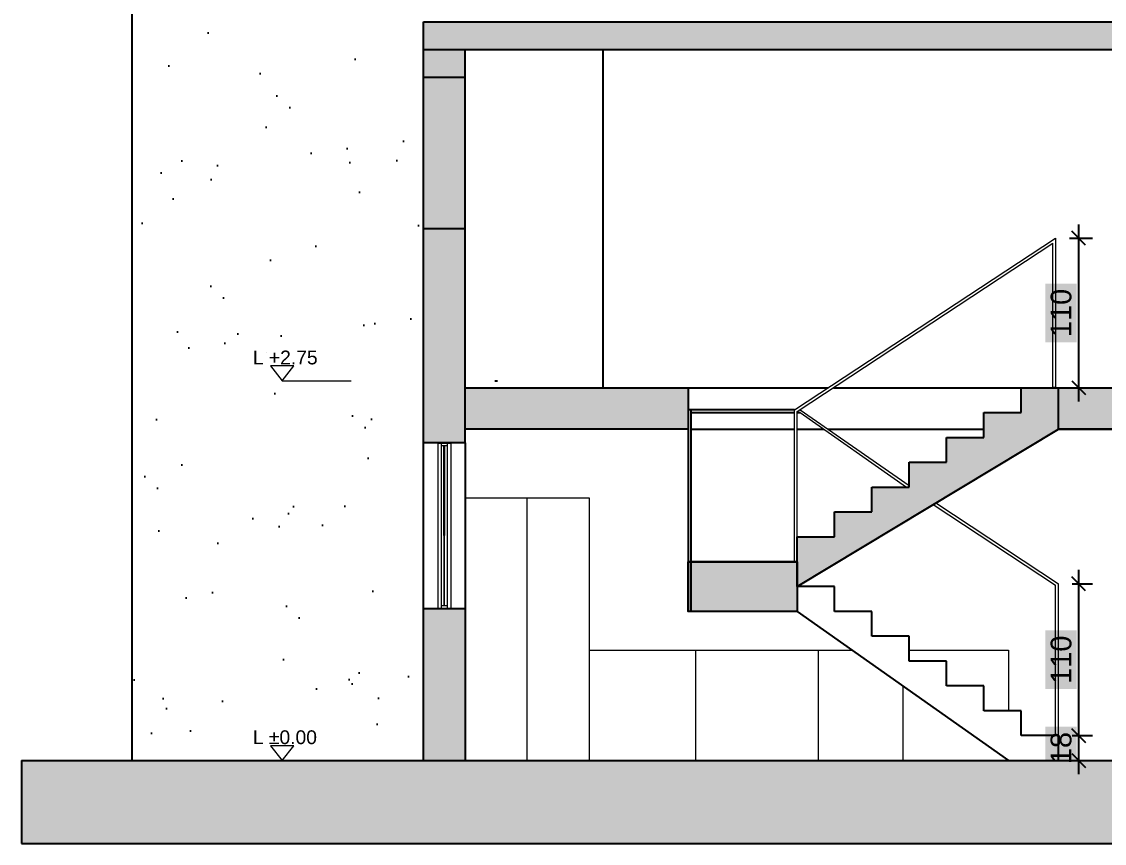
# Model space of a CAD drawing. Header units: inches. Extents: x 4350 to 28384, y -6772 to 993.
# Drawn here: x 23593 to 24377, y -1697 to -1101 of the extents above; entities that cross this region are included whole.
import ezdxf

# ---------------------------------------------------------------- set-up
doc = ezdxf.new("R2010")
doc.units = ezdxf.units.IN
doc.header["$MEASUREMENT"] = 0
doc.linetypes.add('HIDDEN', pattern=[0.375, 0.25, -0.125])
for name, color, linetype, lineweight in [('ARREDAMENTO', 2, 'Continuous', 18), ('INFISSI', 4, 'Continuous', 18), ('QUOTE', 3, 'Continuous', 9)]:
    doc.layers.add(name, color=color, linetype=linetype, lineweight=lineweight)
doc.layers.add('ARREDI_attrezzature', color=7, linetype='Continuous')
doc.styles.get("Standard").update_dxf_attribs({"font": 'arial.ttf'})
doc.dimstyles.new('ook', dxfattribs={"dimtxt": 15, "dimasz": 10, "dimexe": 10, "dimexo": 10, "dimgap": 5, "dimtad": 1, "dimtoh": 1, "dimdec": 0, "dimzin": 0, "dimdsep": 46, "dimtxsty": 'Standard', "dimblk": 'OBLIQUE', "dimcen": 0.09, "dimdle": 10, "dimadec": 0, "dimazin": 0, "dimtfac": 1, "dimtdec": 0, "dimtofl": 0, "dimtmove": 0, "dimatfit": 3, "dimldrblk": 'OBLIQUE', "dimfxl": 1, "dimtfill": 2, "dimtfillclr": 1, "dimtolj": 1, "dimtzin": 0, "dimarcsym": 0})

# ---------------------------------------------------------------- blocks, each defined once
blk = doc.blocks.new('_Oblique')
at = {"color": 0, "linetype": 'ByBlock', "lineweight": -2}
blk.add_line((-0.5, -0.5), (0.5, 0.5), dxfattribs=at)
blk = doc.blocks.new('*D129')
at = {"layer": 'Defpoints', "color": 0, "ltscale": 0.1, "transparency": 16777216}
for p in [(24341.57, -1258.24), (24341.57, -1366.56), (24358.23, -1366.56)]:
    blk.add_point(p, dxfattribs=at)
at = {"layer": 'QUOTE', "color": 0, "lineweight": -2, "ltscale": 0.1, "transparency": 16777216}
for p, q in [((24358.23, -1248.24), (24358.23, -1376.56)), ((24351.57, -1258.24), (24368.23, -1258.24)), ((24351.57, -1366.56), (24368.23, -1366.56))]:
    blk.add_line(p, q, dxfattribs=at)
at = {"layer": 'QUOTE', "color": 0, "lineweight": -2, "ltscale": 0.1, "transparency": 16777216, "xscale": 10, "yscale": 10, "zscale": 10}
for p, rotation in [((24358.23, -1258.24), 90), ((24358.23, -1366.56), 270)]:
    blk.add_blockref('_Oblique', p, dxfattribs=dict(at, rotation=rotation))
at = {"layer": 'QUOTE', "color": 0, "ltscale": 0.1, "transparency": 16777216, "insert": (24345.62, -1312.4), "char_height": 15, "attachment_point": 5, "rotation": 90, "bg_fill": 1, "box_fill_scale": 1.25, "bg_fill_color": 1, "bg_fill_transparency": 0}
blk.add_mtext('\\A1;110', dxfattribs=at)
blk = doc.blocks.new('*D130')
at = {"layer": 'Defpoints', "color": 0, "ltscale": 0.1, "transparency": 16777216}
for p in [(24343.57, -1508.56), (24343.57, -1618.56), (24358.23, -1618.56)]:
    blk.add_point(p, dxfattribs=at)
at = {"layer": 'QUOTE', "color": 0, "lineweight": -2, "ltscale": 0.1, "transparency": 16777216}
for p, q in [((24358.23, -1498.56), (24358.23, -1628.56)), ((24353.57, -1508.56), (24368.23, -1508.56)), ((24353.57, -1618.56), (24368.23, -1618.56))]:
    blk.add_line(p, q, dxfattribs=at)
at = {"layer": 'QUOTE', "color": 0, "lineweight": -2, "ltscale": 0.1, "transparency": 16777216, "xscale": 10, "yscale": 10, "zscale": 10}
for p, rotation in [((24358.23, -1508.56), 90), ((24358.23, -1618.56), 270)]:
    blk.add_blockref('_Oblique', p, dxfattribs=dict(at, rotation=rotation))
at = {"layer": 'QUOTE', "color": 0, "ltscale": 0.1, "transparency": 16777216, "insert": (24345.62, -1563.56), "char_height": 15, "attachment_point": 5, "rotation": 90, "bg_fill": 1, "box_fill_scale": 1.25, "bg_fill_color": 1, "bg_fill_transparency": 0}
blk.add_mtext('\\A1;110', dxfattribs=at)
blk = doc.blocks.new('*D131')
at = {"layer": 'Defpoints', "color": 0, "ltscale": 0.1, "transparency": 16777216}
for p in [(24343.57, -1618.56), (24343.57, -1636.56), (24358.23, -1636.56)]:
    blk.add_point(p, dxfattribs=at)
at = {"layer": 'QUOTE', "color": 0, "lineweight": -2, "ltscale": 0.1, "transparency": 16777216}
for p, q in [((24358.23, -1608.56), (24358.23, -1646.56)), ((24353.57, -1618.56), (24368.23, -1618.56)), ((24353.57, -1636.56), (24368.23, -1636.56))]:
    blk.add_line(p, q, dxfattribs=at)
at = {"layer": 'QUOTE', "color": 0, "lineweight": -2, "ltscale": 0.1, "transparency": 16777216, "xscale": 10, "yscale": 10, "zscale": 10}
for p, rotation in [((24358.23, -1618.56), 90), ((24358.23, -1636.56), 270)]:
    blk.add_blockref('_Oblique', p, dxfattribs=dict(at, rotation=rotation))
at = {"layer": 'QUOTE', "color": 0, "ltscale": 0.1, "transparency": 16777216, "insert": (24345.62, -1627.56), "char_height": 15, "attachment_point": 5, "rotation": 90, "bg_fill": 1, "box_fill_scale": 1.25, "bg_fill_color": 1, "bg_fill_transparency": 0}
blk.add_mtext('\\A1;18', dxfattribs=at)

msp = doc.modelspace()

# ---------------------------------------------------------------- hatches: boundary and pattern name
at = {"layer": 'ARREDI_attrezzature', "ltscale": 0.1}
h = msp.add_hatch(dxfattribs=at)
h.set_pattern_fill('AR-SAND', color=256, scale=50)
h.set_pattern_definition([(37.5, (13112.96, 1409.1), (-3.14967, 96.3412), [0, -76, 0, -85, 0, -81.25]), (7.5, (13112.96, 1409.1), (88.4888, 141.1073), [0, -41, 0, -68.5, 0, -26.25]), (327.5, (13051.46, 1409.1), (155.7071, 0.28295), [0, -25, 0, -90, 0, -117.5]), (317.5, (13051.46, 1409.1), (150.3063, 43.8838), [0, -12.5, 0, -59, 0, -67.5])])
h.paths.add_polyline_path([(23673.11, -1036.56), (23673.11, -1636.56), (23884.07, -1636.56), (23884.07, -1526.56), (23884.07, -1416.56), (23884.07, -1121.56), (23884.07, -1101.56), (24562.79, -1101.56), (24562.79, -1151.56), (24562.79, -1256.56), (24885.83, -1256.56), (24885.83, -1251.38), (24885.83, -1141.38), (24995.59, -1141.38), (24995.59, -1251.36), (24995.59, -1256.56), (25105.73, -1256.56), (25105.73, -1316.56), (25116, -1316.56), (25116, -1316.53), (25190.64, -1316.56), (25190.63, -1366.56), (25190.63, -1396.56), (25160.63, -1396.56), (25160.63, -1636.56), (25867.2, -1636.56), (25867.2, -1036.56)])
at = {"layer": 'ARREDI_attrezzature'}
h = msp.add_hatch(color=9, dxfattribs=at)
h.dxf.hatch_style = 1
h.paths.add_polyline_path([(23884.07, -1101.56), (23884.07, -1121.56), (24562.79, -1121.56), (24562.79, -1101.56)])
at = {"layer": 'ARREDI_attrezzature', "ltscale": 0.1}
h = msp.add_hatch(color=9, dxfattribs=at)
h.dxf.hatch_style = 1
h.paths.add_polyline_path([(23914.07, -1121.56), (23884.07, -1121.56), (23884.07, -1141.56), (23914.07, -1141.56)])
h.paths.add_polyline_path([(24562.79, -1151.56), (24562.79, -1121.56), (24532.79, -1121.56), (24532.79, -1151.56)])
h = msp.add_hatch(color=9, dxfattribs=at)
h.dxf.hatch_style = 1
h.paths.add_polyline_path([(23914.07, -1141.56), (23884.07, -1141.56), (23884.07, -1251.56), (23914.07, -1251.56)])
h = msp.add_hatch(color=9, dxfattribs=at)
h.dxf.hatch_style = 1
h.paths.add_polyline_path([(23914.07, -1251.56), (23884.07, -1251.56), (23884.07, -1361.56), (23884.07, -1406.56), (23914.07, -1406.56)])
h.paths.add_polyline_path([(23914.07, -1556.56), (23914.07, -1526.56), (23884.07, -1526.56), (23884.07, -1636.56), (23914.07, -1636.56)])
h = msp.add_hatch(color=9, dxfattribs=at)
h.dxf.hatch_style = 1
h.paths.add_polyline_path([(23914.07, -1366.56), (23914.07, -1376.56), (23914.07, -1396.56), (24075.57, -1396.56), (24075.57, -1366.56)])
h = msp.add_hatch(color=9, dxfattribs=at)
h.dxf.hatch_style = 1
h.paths.add_polyline_path([(24343.57, -1366.56), (24343.57, -1396.56), (25190.63, -1396.56), (25190.63, -1366.56)])
h.paths.add_polyline_path([(24289.57, -1384.56), (24289.57, -1402.56), (24262.57, -1402.56), (24262.57, -1420.56), (24235.57, -1420.56), (24235.57, -1438.56), (24208.57, -1438.56), (24208.57, -1456.56), (24181.57, -1456.56), (24181.57, -1474.56), (24154.57, -1474.56), (24154.57, -1492.56), (24154.57, -1510.56), (24343.57, -1396.56), (24343.57, -1366.56), (24316.57, -1366.56), (24316.57, -1384.56)])
h = msp.add_hatch(color=9, dxfattribs=at)
h.dxf.hatch_style = 1
h.paths.add_polyline_path([(24343.57, -1366.56), (24343.57, -1396.56), (25190.63, -1396.56), (25190.63, -1366.56)])
h = msp.add_hatch(color=9, dxfattribs=at)
h.dxf.hatch_style = 1
h.paths.add_polyline_path([(24154.57, -1528.56), (24154.57, -1492.56), (24075.57, -1492.56), (24075.57, -1528.56)])
at = {"layer": 'ARREDI_attrezzature'}
h = msp.add_hatch(color=256, dxfattribs=at)
h.dxf.hatch_style = 1
h.paths.add_polyline_path([(24699.19, -1636.56), (23593.11, -1636.56), (23593.11, -1696.58), (25947.66, -1696.58), (25947.66, -1636.56), (25160.63, -1636.56), (25160.63, -1678.56), (24779.19, -1678.56), (24699.19, -1678.56)])
h.paths.add_polyline_path([(24361.19, -1643.64), (24361.19, -1612.84), (24330.28, -1612.84), (24330.28, -1643.64)], flags=9)

# ---------------------------------------------------------------- linework, layer by layer
at = {"layer": 'ARREDAMENTO'}
for p, q in [((24004.07, -1446.56), (23914.07, -1446.56)), ((23914.07, -1446.56), (23914.07, -1636.56)), ((23959.07, -1636.56), (23959.07, -1446.56)), ((24004.07, -1556.56), (24004.07, -1446.56)), ((23914.07, -1636.56), (23914.07, -1556.56)), ((24004.07, -1556.56), (24194.23, -1556.56)), ((24004.07, -1636.56), (24004.07, -1556.56)), ((24235.57, -1556.56), (24307.54, -1556.56)), ((24307.54, -1556.56), (24307.54, -1600.56)), ((23914.07, -1636.56), (23959.07, -1636.56)), ((23959.07, -1636.56), (24004.07, -1636.56))]:
    msp.add_line(p, q, dxfattribs=at)
at = {"layer": 'ARREDAMENTO', "ltscale": 0.1}
for p, q in [((24081.07, -1636.56), (24081.07, -1556.56)), ((24169.96, -1636.56), (24169.96, -1556.56)), ((24307.54, -1573.02), (24307.54, -1600.56)), ((24231.34, -1636.56), (24231.34, -1582.76))]:
    msp.add_line(p, q, dxfattribs=at)
at = {"layer": 'ARREDI_attrezzature'}
for p, q in [((23673.11, -1636.56), (23673.11, -1036.56)), ((23884.07, -1121.56), (23884.07, -1101.56)), ((23884.07, -1636.56), (23884.07, -1121.56)), ((24014.07, -1366.56), (24014.07, -1121.56)), ((23935.56, -1361.56), (23937.58, -1361.56)), ((23936.57, -1361.56), (23936.57, -1361.56)), ((23936.57, -1361.56), (23936.57, -1361.56)), ((23936.57, -1361.56), (23936.57, -1361.56)), ((23936.57, -1361.56), (23936.57, -1361.56)), ((23936.57, -1361.56), (23936.57, -1361.56)), ((23936.57, -1361.56), (23936.57, -1361.56)), ((23936.57, -1361.56), (23936.57, -1361.56)), ((23936.57, -1361.56), (23936.57, -1361.56)), ((23936.57, -1361.56), (23936.57, -1361.56)), ((23936.57, -1361.56), (23936.57, -1361.56)), ((23936.57, -1361.56), (23936.57, -1361.56)), ((23936.57, -1361.56), (23936.57, -1361.56)), ((23936.57, -1361.56), (23936.57, -1361.56)), ((23936.57, -1361.56), (23936.57, -1361.56)), ((23936.57, -1361.56), (23936.57, -1361.56)), ((23936.57, -1361.56), (23936.57, -1361.56)), ((23936.57, -1361.56), (23936.57, -1361.56)), ((23936.57, -1361.56), (23936.57, -1361.56)), ((23936.57, -1361.56), (23936.57, -1361.56)), ((23936.57, -1361.56), (23936.57, -1361.56)), ((23936.57, -1361.56), (23936.57, -1361.56)), ((23936.57, -1361.56), (23936.57, -1361.56)), ((23936.57, -1361.56), (23936.57, -1361.56)), ((23936.57, -1361.56), (23936.57, -1361.56)), ((23936.57, -1361.56), (23936.57, -1361.56)), ((23936.57, -1361.56), (23936.57, -1361.56)), ((23936.57, -1361.56), (23936.57, -1361.56)), ((23936.57, -1361.56), (23936.57, -1361.56)), ((23936.57, -1361.56), (23936.57, -1361.56)), ((23936.57, -1361.56), (23936.57, -1361.56)), ((23936.57, -1361.56), (23936.57, -1361.56)), ((23936.57, -1361.56), (23936.57, -1361.56)), ((23936.57, -1361.56), (23936.57, -1361.56)), ((23936.57, -1361.56), (23936.57, -1361.56)), ((23936.57, -1361.56), (23936.57, -1361.56)), ((23936.57, -1361.56), (23936.57, -1361.56)), ((23936.57, -1361.56), (23936.57, -1361.56)), ((23936.57, -1361.56), (23936.57, -1361.56)), ((23936.57, -1361.56), (23936.57, -1361.56)), ((23936.57, -1361.56), (23936.57, -1361.56)), ((23936.57, -1361.56), (23936.57, -1361.56)), ((23936.57, -1361.56), (23936.57, -1361.56)), ((23936.57, -1361.56), (23936.57, -1361.56)), ((23936.57, -1361.56), (23936.57, -1361.56)), ((23936.57, -1361.56), (23936.57, -1361.56)), ((23936.57, -1361.56), (23936.57, -1361.56)), ((23936.57, -1361.56), (23936.57, -1361.56)), ((23936.57, -1361.56), (23936.57, -1361.56)), ((23936.57, -1361.56), (23936.57, -1361.56)), ((23936.57, -1361.56), (23936.57, -1361.56)), ((23936.57, -1361.56), (23936.57, -1361.56)), ((23914.07, -1366.56), (23914.07, -1366.56)), ((24075.57, -1366.56), (24075.57, -1528.56)), ((24180.86, -1366.56), (25190.63, -1366.56)), ((24077.57, -1382.56), (24077.57, -1528.56)), ((24077.57, -1396.56), (24152.57, -1396.56)), ((24154.57, -1396.56), (24173.75, -1396.56)), ((24176.79, -1396.56), (24289.57, -1396.56)), ((24343.57, -1396.56), (25190.63, -1396.56)), ((23914.07, -1406.56), (23884.07, -1406.56)), ((23884.07, -1526.56), (23884.07, -1416.56)), ((23884.07, -1636.56), (23884.07, -1526.56)), ((23884.07, -1526.56), (23914.07, -1526.56)), ((23593.11, -1636.56), (24699.19, -1636.56)), ((23884.07, -1636.56), (23914.07, -1636.56)), ((24280.7, -1636.56), (24287.32, -1636.56))]:
    msp.add_line(p, q, dxfattribs=at)
at = {"layer": 'ARREDI_attrezzature', "color": 9}
for p, q in [((23884.07, -1101.56), (24562.79, -1101.56)), ((23884.07, -1361.56), (23884.07, -1121.56)), ((23884.07, -1121.56), (24562.79, -1121.56)), ((23914.07, -1406.56), (23914.07, -1121.56)), ((23884.07, -1251.56), (23884.07, -1141.56)), ((23884.07, -1141.56), (23914.07, -1141.56)), ((23914.07, -1251.56), (23884.07, -1251.56)), ((23914.07, -1366.56), (24075.57, -1366.56)), ((23914.07, -1376.56), (23914.07, -1366.56)), ((23914.07, -1396.56), (23914.07, -1376.56)), ((24075.57, -1396.56), (23914.07, -1396.56))]:
    msp.add_line(p, q, dxfattribs=at)
at = {"layer": 'ARREDI_attrezzature', "lineweight": 13, "ltscale": 0.1}
for p, q in [((24152.57, -1382.56), (24341.57, -1258.24)), ((24341.57, -1258.24), (24341.57, -1366.56)), ((24154.57, -1383.9), (24339.48, -1261.93)), ((24339.57, -1366.56), (24339.48, -1261.93)), ((24152.57, -1492.56), (24152.57, -1382.56)), ((24154.57, -1492.56), (24154.57, -1383.9)), ((24156.6, -1382.56), (24235.57, -1437.31)), ((24156.6, -1384.56), (24233.77, -1438.56)), ((24252.97, -1451.21), (24341.57, -1509.56)), ((24254.88, -1450.05), (24343.57, -1508.56)), ((24341.57, -1618.56), (24341.57, -1509.56)), ((24343.57, -1618.56), (24343.57, -1508.56))]:
    msp.add_line(p, q, dxfattribs=at)
at = {"layer": 'ARREDI_attrezzature', "linetype": 'HIDDEN', "ltscale": 12}
msp.add_line((23914.07, -1289.56), (23914.07, -1285.56), dxfattribs=at)
at = {"layer": 'ARREDI_attrezzature', "ltscale": 0.1}
for p, q in [((24075.57, -1366.56), (24176.89, -1366.56)), ((24316.57, -1366.56), (24343.57, -1366.56)), ((24341.57, -1366.56), (24339.57, -1366.56)), ((24343.57, -1366.56), (24343.57, -1366.56)), ((24343.57, -1396.56), (24343.57, -1366.56)), ((24152.57, -1382.56), (24075.57, -1382.56)), ((24075.57, -1382.56), (24075.57, -1384.56)), ((24077.57, -1384.56), (24152.57, -1384.56)), ((24154.57, -1384.56), (24156.6, -1384.56)), ((23894.27, -1406.56), (23903.87, -1406.56)), ((23914.07, -1406.56), (23914.07, -1526.56)), ((24154.57, -1492.56), (24154.57, -1474.56)), ((24154.57, -1492.56), (24075.57, -1492.56)), ((24075.57, -1492.56), (24154.57, -1492.56)), ((24154.57, -1510.56), (24154.57, -1492.56)), ((24181.57, -1510.56), (24154.57, -1510.56)), ((24181.57, -1528.56), (24181.57, -1510.56)), ((24154.57, -1528.56), (24075.57, -1528.56)), ((24154.57, -1528.56), (24307.54, -1636.56)), ((24208.57, -1528.56), (24181.57, -1528.56)), ((24208.57, -1546.56), (24208.57, -1528.56)), ((24235.57, -1546.56), (24208.57, -1546.56)), ((24235.57, -1564.56), (24235.57, -1546.56)), ((24262.57, -1564.56), (24235.57, -1564.56)), ((24262.57, -1582.56), (24262.57, -1564.56)), ((24289.57, -1582.56), (24262.57, -1582.56)), ((24289.57, -1600.56), (24289.57, -1582.56)), ((24316.57, -1600.56), (24289.57, -1600.56)), ((24316.57, -1618.56), (24316.57, -1600.56)), ((24343.57, -1618.56), (24316.57, -1618.56)), ((24343.57, -1618.56), (24341.57, -1618.56)), ((24343.57, -1636.56), (24343.57, -1618.56)), ((23593.11, -1636.58), (23593.11, -1696.58)), ((23593.11, -1696.58), (25947.66, -1696.58))]:
    msp.add_line(p, q, dxfattribs=at)
at = {"layer": 'ARREDI_attrezzature', "color": 9, "ltscale": 0.1}
for p, q in [((24316.57, -1384.56), (24316.57, -1366.56)), ((24289.57, -1402.56), (24289.57, -1384.56)), ((24289.57, -1384.56), (24316.57, -1384.56)), ((24154.57, -1510.56), (24343.57, -1396.56)), ((24262.57, -1420.56), (24262.57, -1402.56)), ((24262.57, -1402.56), (24289.57, -1402.56)), ((24235.57, -1438.56), (24235.57, -1420.56)), ((24235.57, -1420.56), (24262.57, -1420.56)), ((24208.57, -1456.56), (24208.57, -1438.56)), ((24208.57, -1438.56), (24235.57, -1438.56)), ((24181.57, -1474.56), (24181.57, -1456.56)), ((24181.57, -1456.56), (24208.57, -1456.56)), ((24154.57, -1474.56), (24181.57, -1474.56)), ((23914.07, -1526.56), (23914.07, -1636.56))]:
    msp.add_line(p, q, dxfattribs=at)
for points in [[(24343.57, -1366.56), (25190.63, -1366.56), (25190.63, -1396.56), (24343.57, -1396.56)], [(24075.57, -1492.56), (24154.57, -1492.56), (24154.57, -1528.56), (24075.57, -1528.56)]]:
    msp.add_lwpolyline(points, close=True, dxfattribs=at)
at = {"layer": 'ARREDI_attrezzature'}
for radius, start, end in [(0.00001, 90, 180), (0.00001, 0, 90), (0.00001, 270, 0), (0.00001, 180, 270), (0.00001, 90, 180), (0.00001, 180, 270), (0.00001, 270, 360), (0.00001, 360, 90), (0.00001, 90, 180), (0.00001, 0, 90), (0.00001, 270, 0), (0.00001, 90, 180), (0.00001, 180, 270), (0.00001, 270, 0), (0.00001, 0, 90), (0.00001, 90, 180), (0.00001, 180, 270), (0.00001, 180, 270), (0.00001, 152.53417, 270), (0.00001, 90, 152.53417), (0.00001, 152.53417, 270), (0.00001, 90, 152.53417), (0.00001, 90, 152.53417), (0.00001, 90, 152.53417), (0.00001, 332.53417, 90), (0.00001, 270, 332.53417), (0.00001, 332.53417, 90), (0.00001, 270, 332.53417), (0.00001, 332.53417, 90), (0.00001, 152.53417, 270), (0.00001, 90, 152.53417), (0.00001, 332.53417, 90), (0.00001, 270, 332.53417), (0.00003, 332.53417, 90), (0.00003, 332.53417, 90), (0.00003, 270, 332.53417), (0.00003, 152.53417, 270), (0.00003, 90, 152.53417)]:
    msp.add_arc((23936.57, -1361.56), radius, start, end, dxfattribs=at)
at = {"layer": 'INFISSI', "color": 4, "lineweight": 0}
for p, q in [((23894.27, -1406.56), (23894.27, -1526.56)), ((23897.03, -1408.56), (23897.03, -1406.56)), ((23897.03, -1526.56), (23897.03, -1406.56)), ((23901.03, -1408.56), (23897.03, -1408.56)), ((23898.78, -1473.69), (23898.78, -1408.56)), ((23899.28, -1408.56), (23899.28, -1473.69)), ((23901.03, -1406.56), (23901.03, -1408.56)), ((23901.03, -1406.56), (23901.03, -1526.56)), ((23903.87, -1406.56), (23903.87, -1526.56)), ((23901.03, -1524.56), (23897.03, -1524.56)), ((23901.03, -1524.56), (23897.03, -1524.56))]:
    msp.add_line(p, q, dxfattribs=at)
at = {"layer": 'INFISSI'}
for p, q in [((23898.78, -1473.69), (23898.78, -1524.56)), ((23899.28, -1524.56), (23899.28, -1473.69))]:
    msp.add_line(p, q, dxfattribs=at)
at = {"layer": 'QUOTE', "ltscale": 0.1}
for p, q in [((23781.72, -1361.52), (23831.72, -1361.52)), ((23781.72, -1636.56), (23831.72, -1636.56))]:
    msp.add_line(p, q, dxfattribs=at)
at = {"layer": 'QUOTE'}
for points in [[(23773.27, -1350.78), (23781.72, -1361.52), (23790.16, -1350.78)], [(23773.27, -1625.82), (23781.72, -1636.56), (23790.16, -1625.82)]]:
    msp.add_lwpolyline(points, close=True, dxfattribs=at)

# ---------------------------------------------------------------- texts
for s, p in [('L +2.75', (23760.43, -1349.64)), ('L ±0.00', (23760.43, -1624.69))]:
    msp.add_text(s, height=9.989, dxfattribs=at).set_placement(p)

# ---------------------------------------------------------------- dimensions: what is measured, and where the dimension line sits
at = {"layer": 'QUOTE', "ltscale": 0.1}
dim = msp.add_linear_dim(base=(24358.23, -1366.56), p1=(24341.57, -1258.24), p2=(24341.57, -1366.56), angle=90, text='110', dimstyle='ook', dxfattribs=at)
dim.commit()
dim.dimension.update_dxf_attribs({"geometry": '*D129', "text_midpoint": (24345.62, -1312.4)})
dim = msp.add_linear_dim(base=(24358.23, -1618.56), p1=(24343.57, -1508.56), p2=(24343.57, -1618.56), angle=90, dimstyle='ook', dxfattribs=at)
dim.commit()
dim.dimension.update_dxf_attribs({"geometry": '*D130', "text_midpoint": (24345.62, -1563.56)})
dim = msp.add_linear_dim(base=(24358.23, -1636.56), p1=(24343.57, -1618.56), p2=(24343.57, -1636.56), angle=90, dimstyle='ook', dxfattribs=at)
dim.commit()
dim.dimension.update_dxf_attribs({"geometry": '*D131', "text_midpoint": (24358.23, -1627.56), "dimtype": 160})

doc.saveas('drawing.dxf')
